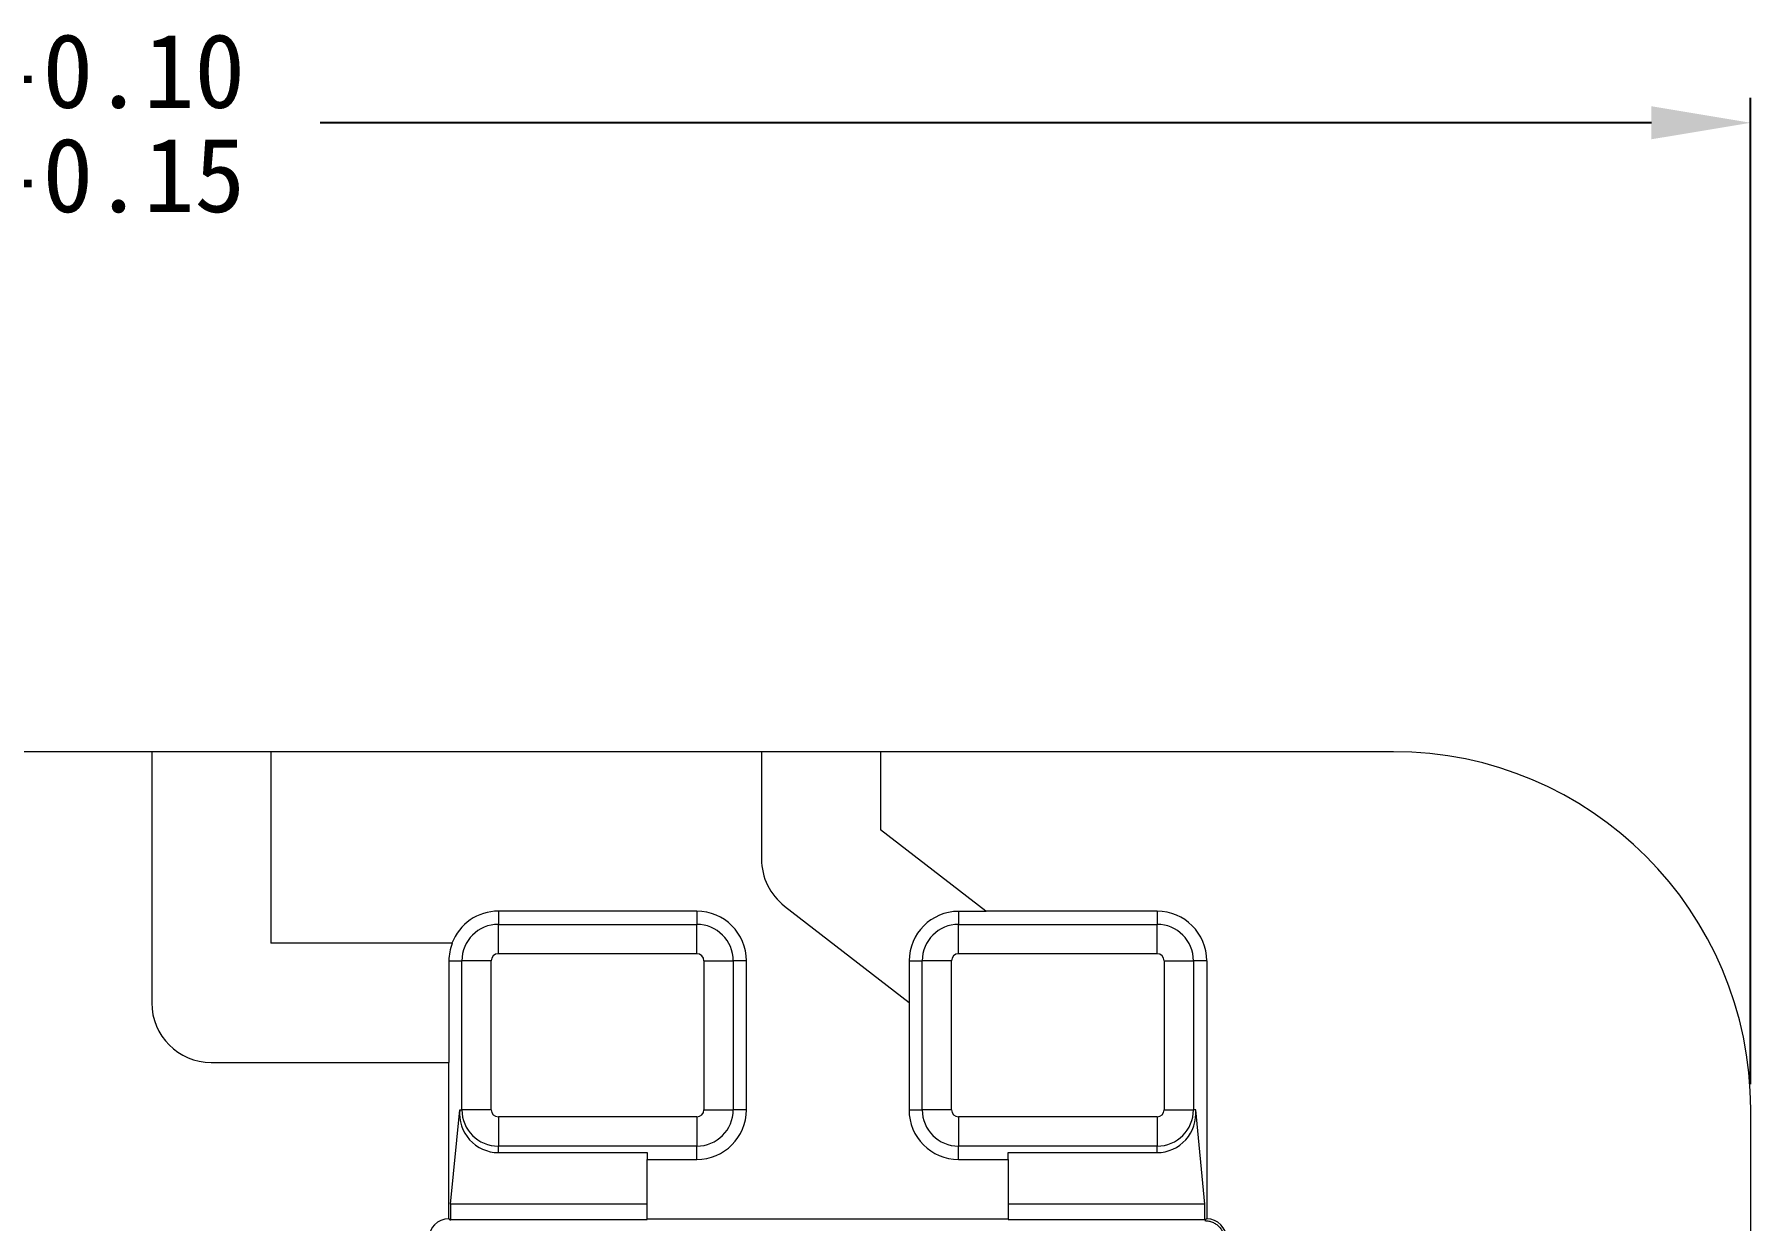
# Model space of a CAD drawing. Header units: millimetres. Extents: x 588 to 2025, y -315 to 707.
# Drawn here: x 961.3 to 1134.3, y 587 to 706.5 of the extents above; entities that cross this region are included whole.
import ezdxf

# ---------------------------------------------------------------- set-up
doc = ezdxf.new("R2010")
doc.units = ezdxf.units.MM
doc.layers.add('core', color=7, linetype='Continuous', lineweight=20)
doc.layers.add('dim', color=82, linetype='Continuous', lineweight=9)
doc.dimstyles.get("Standard").update_dxf_attribs({"dimscale": 5, "dimtxt": 0.18, "dimasz": 0.18, "dimexe": 0.18, "dimexo": 0.0625, "dimgap": 0.09, "dimtad": 0, "dimtih": 1, "dimtoh": 1, "dimzin": 0, "dimdsep": 46, "dimtxsty": 'Standard', "dimcen": 0.09, "dimadec": 0, "dimazin": 0, "dimtfac": 1, "dimtofl": 0, "dimtmove": 0, "dimatfit": 3, "dimfxl": 0, "dimtolj": 1, "dimtzin": 0, "dimarcsym": 0})

# ---------------------------------------------------------------- blocks, each defined once
blk = doc.blocks.new('*D1')
at = {"layer": 'Defpoints', "color": 0, "lineweight": 18, "transparency": 16777216}
for p in [(1134.27, 697.62), (754.27, 598.26), (1134.27, 598.26)]:
    blk.add_point(p, dxfattribs=at)
at = {"layer": 'dim', "color": 0, "lineweight": -2, "transparency": 16777216}
for p, q in [((754.27, 600.76), (754.27, 700.12)), ((1134.27, 600.76), (1134.27, 700.12)), ((764.27, 697.62), (898.44, 697.62)), ((1124.27, 697.62), (990.1, 697.62))]:
    blk.add_line(p, q, dxfattribs=at)
at = {"layer": 'dim', "color": 0, "lineweight": 18, "transparency": 16777216}
for points in [[(764.27, 699.29), (764.27, 695.96), (754.27, 697.62)], [(1124.27, 699.29), (1124.27, 695.96), (1134.27, 697.62)]]:
    blk.add_solid(points, dxfattribs=at)
at = {"layer": 'dim', "color": 0, "lineweight": 18, "transparency": 16777216, "insert": (944.27, 697.62), "char_height": 12.5, "attachment_point": 5}
blk.add_mtext('\\A1;380.00{\\H7.5;\\S-0.10^ -0.15;}', dxfattribs=at)

msp = doc.modelspace()

# ---------------------------------------------------------------- linework, layer by layer
at = {"layer": 'core', "lineweight": 18}
for p, q in [((973.13, 634.262), (945.946, 634.262)), ((985.13, 634.262), (973.13, 634.262)), ((973.13, 634.262), (973.13, 608.966)), ((1034.583, 634.262), (985.13, 634.262)), ((985.13, 634.262), (985.13, 614.966)), ((1046.583, 634.262), (1034.583, 634.262)), ((1034.583, 634.262), (1034.583, 623.457)), ((1098.271, 634.262), (1046.583, 634.262)), ((1046.583, 634.262), (1046.583, 626.401)), ((1057.183, 618.2), (1046.583, 626.401)), ((1028.061, 618.2), (1008.061, 618.2)), ((1036.911, 618.711), (1049.447, 609.014)), ((1057.208, 618.181), (1054.447, 618.181)), ((1057.183, 618.2), (1057.208, 618.181)), ((1074.447, 618.2), (1057.183, 618.2)), ((1003.383, 614.966), (985.13, 614.966)), ((1003.404, 614.966), (1003.383, 614.966)), ((1003.081, 613.2), (1003.081, 602.966)), ((1033.061, 598.2), (1033.061, 613.2)), ((1049.466, 613.2), (1049.466, 608.999)), ((1079.447, 613.2), (1079.447, 587.202)), ((1049.447, 609.014), (1049.466, 608.999)), ((1049.447, 609.014), (1049.447, 598.2)), ((979.13, 602.966), (1003.061, 602.966)), ((1003.061, 602.966), (1003.081, 602.966)), ((1003.061, 587.202), (1003.061, 602.966)), ((1003.238, 588.7), (1004.168, 598.2)), ((1079.27, 588.7), (1078.34, 598.2)), ((1134.271, 556.2), (1134.271, 598.262)), ((1008.061, 593.884), (1023.061, 593.884)), ((1023.061, 593.884), (1023.061, 593.2)), ((1059.447, 593.2), (1059.447, 593.884)), ((1059.447, 593.884), (1074.447, 593.884)), ((1023.061, 587.202), (1023.061, 593.2)), ((1023.061, 593.2), (1028.061, 593.2)), ((1054.447, 593.2), (1059.447, 593.2)), ((1059.447, 593.2), (1059.447, 587.202)), ((1023.061, 588.7), (1003.238, 588.7)), ((1003.238, 588.7), (1003.238, 587.15)), ((1079.27, 588.7), (1059.447, 588.7)), ((1079.27, 587.15), (1079.27, 588.7)), ((1003.238, 587.15), (1003.061, 587.202)), ((1003.238, 587.15), (1023.061, 587.15)), ((1023.061, 587.202), (1059.447, 587.202)), ((1023.061, 587.202), (1023.061, 587.15)), ((1059.447, 587.202), (1059.447, 587.15)), ((1059.447, 587.15), (1079.27, 587.15)), ((1079.27, 587.15), (1079.445, 587.202))]:
    msp.add_line(p, q, dxfattribs=at)
at = {"layer": 'core', "lineweight": 13}
for p, q in [((1008.061, 618.2), (1008.061, 616.874)), ((1028.061, 618.2), (1028.061, 616.874)), ((1054.447, 618.181), (1054.447, 616.874)), ((1074.447, 618.2), (1074.447, 616.874)), ((1008.061, 616.874), (1028.061, 616.874)), ((1008.061, 613.92), (1008.061, 616.874)), ((1028.061, 613.92), (1028.061, 616.874)), ((1054.447, 613.92), (1054.447, 616.874)), ((1054.447, 616.874), (1074.447, 616.874)), ((1074.447, 613.92), (1074.447, 616.874)), ((1003.081, 613.2), (1004.387, 613.2)), ((1007.342, 613.2), (1004.387, 613.2)), ((1004.387, 598.2), (1004.387, 613.2)), ((1007.342, 598.2), (1007.342, 613.2)), ((1008.061, 613.92), (1028.061, 613.92)), ((1028.781, 613.2), (1028.781, 598.2)), ((1028.781, 613.2), (1031.735, 613.2)), ((1031.735, 613.2), (1031.735, 598.2)), ((1033.061, 613.2), (1031.735, 613.2)), ((1049.466, 613.2), (1050.773, 613.2)), ((1053.727, 613.2), (1050.773, 613.2)), ((1050.773, 598.2), (1050.773, 613.2)), ((1053.727, 598.2), (1053.727, 613.2)), ((1054.447, 613.92), (1074.447, 613.92)), ((1075.166, 613.2), (1078.121, 613.2)), ((1075.166, 613.2), (1075.166, 598.2)), ((1079.447, 613.2), (1078.121, 613.2)), ((1078.121, 613.2), (1078.121, 598.2)), ((1004.168, 598.2), (1004.387, 598.2)), ((1007.342, 598.2), (1004.387, 598.2)), ((1028.061, 597.481), (1008.061, 597.481)), ((1008.061, 597.481), (1008.061, 594.526)), ((1028.061, 597.481), (1028.061, 594.526)), ((1028.781, 598.2), (1031.735, 598.2)), ((1033.061, 598.2), (1031.735, 598.2)), ((1049.447, 598.2), (1050.773, 598.2)), ((1053.727, 598.2), (1050.773, 598.2)), ((1054.447, 597.481), (1054.447, 594.526)), ((1074.447, 597.481), (1054.447, 597.481)), ((1074.447, 597.481), (1074.447, 594.526)), ((1075.166, 598.2), (1078.121, 598.2)), ((1078.34, 598.2), (1078.121, 598.2)), ((1008.061, 593.884), (1008.061, 594.526)), ((1028.061, 594.526), (1008.061, 594.526)), ((1028.061, 593.2), (1028.061, 594.526)), ((1074.447, 594.526), (1054.447, 594.526)), ((1054.447, 593.2), (1054.447, 594.526)), ((1074.447, 593.884), (1074.447, 594.526)), ((1003.237, 587.023), (1003.059, 587.202)), ((1079.444, 587.202), (1079.266, 587.023))]:
    msp.add_line(p, q, dxfattribs=at)
at = {"layer": 'core', "lineweight": 18}
for centre, radius, start, end in [((1098.271, 598.262), 36, 0, 90), ((1040.583, 623.457), 6, 180, 232.275), ((1008.061, 613.2), 5, 90, 159.31702), ((1028.061, 613.2), 5, 0, 90), ((1054.447, 613.2), 4.981, 90, 180), ((1074.447, 613.2), 5, 0, 90), ((1008.061, 613.2), 4.981, 159.23276, 180), ((979.13, 608.966), 6, 180, 270), ((1028.061, 598.2), 5, 270, 0), ((1054.447, 598.2), 5, 180, 270)]:
    msp.add_arc(centre, radius, start, end, dxfattribs=at)
at = {"layer": 'core', "lineweight": 13}
for centre, radius, start, end in [((1008.061, 613.2), 3.674, 90, 180), ((1028.061, 613.2), 3.674, 360, 90), ((1054.447, 613.2), 3.674, 90, 180), ((1074.447, 613.2), 3.674, 360, 90), ((1008.061, 613.2), 0.719, 90, 180), ((1028.061, 613.2), 0.719, 360, 90), ((1054.447, 613.2), 0.719, 90, 180), ((1074.447, 613.2), 0.719, 360, 90), ((1008.061, 598.2), 3.674, 180, 270), ((1008.061, 598.2), 0.719, 180, 270), ((1028.061, 598.2), 3.674, 270, 0), ((1028.061, 598.2), 0.719, 270, 0), ((1054.447, 598.2), 3.674, 180, 270), ((1054.447, 598.2), 0.719, 180, 270), ((1074.447, 598.2), 3.674, 270, 0), ((1074.447, 598.2), 0.719, 270, 0)]:
    msp.add_arc(centre, radius, start, end, dxfattribs=at)
at = {"layer": 'core', "lineweight": 18}
for centre, major_axis, ratio, start_param, end_param in [((1008.061, 597.815), (0, 3.931), 0.9951904, 1.4726795, 3.1415927), ((1074.447, 597.815), (0, 3.931), 0.9951904, 3.1415927, 4.8105058), ((1003.064, 585.189), (-1.425, 1.425), 0.9972647, 5.4985356, 7.0672139), ((1079.439, 585.189), (1.425, 1.425), 0.9972647, 5.4991567, 7.0668555)]:
    msp.add_ellipse(centre, major_axis=major_axis, ratio=ratio, start_param=start_param, end_param=end_param, dxfattribs=at)
at = {"layer": 'core', "lineweight": 13}
msp.add_open_spline([(1079.266, 587.023), (1079.397, 587.023), (1079.528, 587.01), (1079.785, 586.958), (1079.911, 586.919), (1080.154, 586.819), (1080.27, 586.756), (1080.488, 586.61), (1080.59, 586.526), (1080.776, 586.341), (1080.86, 586.239), (1081.006, 586.02), (1081.068, 585.904), (1081.169, 585.662), (1081.207, 585.536), (1081.259, 585.278), (1081.272, 585.147), (1081.273, 585.016)], degree=3, knots=[0, 0, 0, 0, 0.125, 0.125, 0.25, 0.25, 0.375, 0.375, 0.5, 0.5, 0.625, 0.625, 0.75, 0.75, 0.875, 0.875, 1, 1, 1, 1], dxfattribs=at)

# ---------------------------------------------------------------- dimensions: what is measured, and where the dimension line sits
at = {"layer": 'dim', "lineweight": 18}
dim = msp.add_linear_dim(base=(1134.271, 697.623), p1=(754.271, 598.262), p2=(1134.271, 598.262), dimstyle='Standard', override={"dimtxt": 2.5, "dimasz": 2, "dimexe": 0.49975, "dimexo": 0.49975, "dimgap": 0.49975, "dimtol": 1, "dimlim": 0, "dimtp": -0.1, "dimtm": 0.15, "dimtfac": 0.6, "dimtdec": 2, "dimtolj": 1}, dxfattribs=at)
dim.commit()
dim.dimension.update_dxf_attribs({"geometry": '*D1', "text_midpoint": (944.271, 697.623)})

doc.saveas('drawing.dxf')
